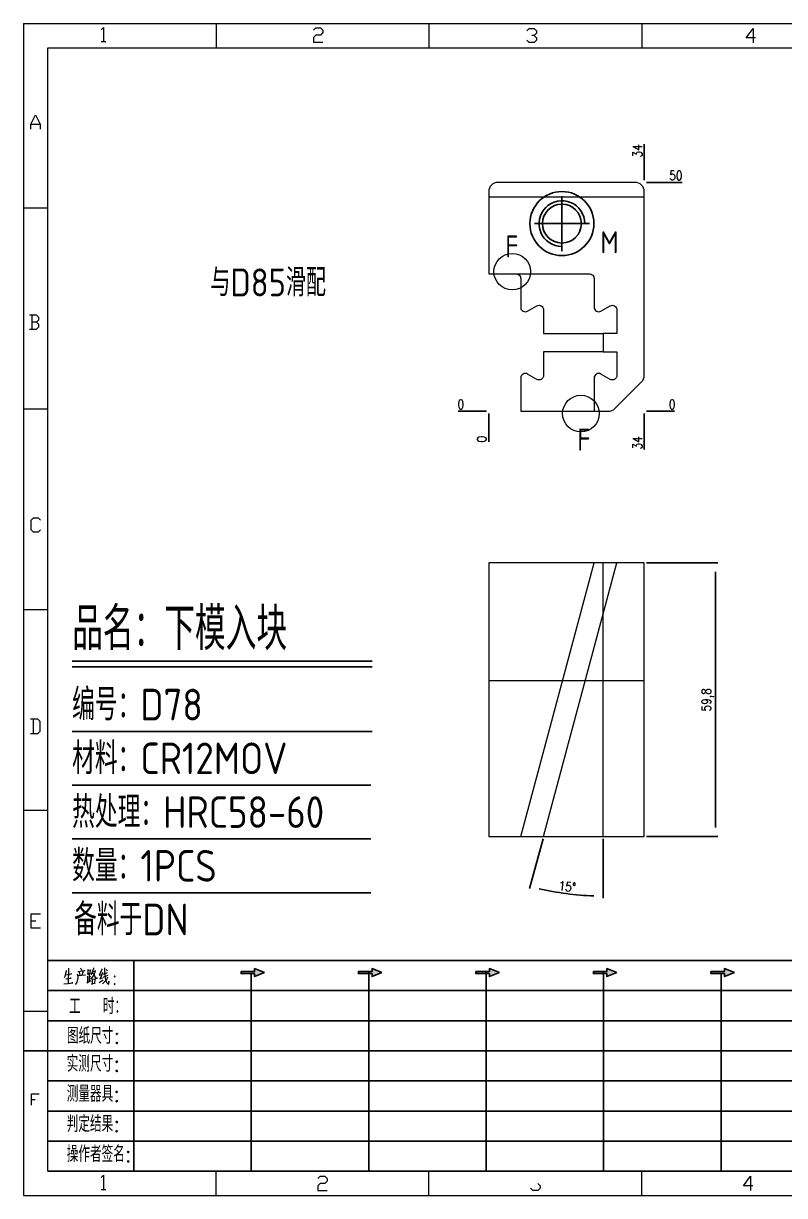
# Model space of a CAD drawing. Header units: millimetres. Extents: x 88508 to 142116, y -5268 to 20283.
# Drawn here: x 105033.5 to 105199.8, y -3081.8 to -2825.8 of the extents above; entities that cross this region are included whole.
import ezdxf
from ezdxf.enums import TextEntityAlignment as Align

# ---------------------------------------------------------------- set-up
doc = ezdxf.new("R2010")
doc.units = ezdxf.units.MM
doc.linetypes.add('CENTER', pattern=[0])
doc.linetypes.add('HIDDEN', pattern=[0])
for name, color, linetype in [('DIE_P', 2, 'Continuous'), ('DIM', 4, 'Continuous'), ('TEXT', 4, 'Continuous')]:
    doc.layers.add(name, color=color, linetype=linetype)
doc.styles.add('chinesef_fs', font='simplex.shx', dxfattribs={"bigfont": 'gbcbig.shx'})
doc.styles.add('gbenor', font='gbenor.shx', dxfattribs={"bigfont": 'gbcbig.shx'})
doc.styles.add('GBENOR_', font='gbenor.shx', dxfattribs={"bigfont": 'gbcbig'})
doc.styles.get("Standard").update_dxf_attribs({"font": 'txt.shx', "width": 0.85, "bigfont": 'ctxt.shx'})
doc.styles.add('TXT', font='txt.shx', dxfattribs={"width": 0.8, "bigfont": 'ctxt.shx'})
doc.dimstyles.new('T-2-WX', dxfattribs={"dimtxt": 2, "dimasz": 2, "dimexe": 0.5, "dimexo": 0.5, "dimgap": 0.5, "dimtad": 1, "dimtxsty": 'Standard', "dimblk": 'OPEN30', "dimcen": 0, "dimazin": 3, "dimtfac": 1, "dimtmove": 0, "dimatfit": 3, "dimldrblk": 'OPEN30', "dimlwd": -1, "dimlwe": -1})

# ---------------------------------------------------------------- blocks, each defined once
blk = doc.blocks.new('U40')
for points in [[(351.8, 337.7), (351.8, 333.2), (367, 339.3), (351.8, 345.3), (351.8, 340.8), (331.2, 340.8), (331.2, 337.7)], [(545.7, 339.3), (530.6, 345.3), (530.6, 340.8), (509.9, 340.8), (509.9, 337.7), (530.6, 337.7), (530.6, 333.2)], [(724.5, 339.3), (709.3, 345.3), (709.3, 340.8), (688.7, 340.8), (688.7, 337.7), (709.3, 337.7), (709.3, 333.2)], [(903.3, 339.3), (888.1, 345.3), (888.1, 340.8), (867.5, 340.8), (867.5, 337.7), (888.1, 337.7), (888.1, 333.2)], [(1082.1, 339.3), (1066.9, 345.3), (1066.9, 340.8), (1046.3, 340.8), (1046.3, 337.7), (1066.9, 337.7), (1066.9, 333.2)]]:
    blk.add_hatch(color=3).paths.add_polyline_path(points)
at = {"color": 254, "lineweight": 18}
for p, q in [((0, 1783.5), (0, 0)), ((0, 1783.5), (2530.2, 1783.5)), ((941.1, 1783.5), (941.1, 1746.5)), ((37, 37), (37, 1746.5)), ((37, 1746.5), (2493.2, 1746.5)), ((0, 1502.7), (37, 1502.7)), ((0, 1197.2), (37, 1197.2)), ((0, 891.7), (37, 891.7)), ((0, 586.3), (37, 586.3)), ((0, 280.8), (37, 280.8)), ((37, 37), (2493.2, 37)), ((941.1, 0), (941.1, 37)), ((0, 0), (2530.2, 0))]:
    blk.add_line(p, q, dxfattribs=at)
at = {"color": 254, "linetype": 'Continuous', "lineweight": 18}
for p, q in [((293.1, 1783.5), (293.1, 1746.5)), ((617.1, 1783.5), (617.1, 1746.5)), ((293.1, 0), (293.1, 37)), ((617.1, 0), (617.1, 37))]:
    blk.add_line(p, q, dxfattribs=at)
for p, q in [((38, 357.6), (1598.2, 357.6)), ((38, 311.8), (1598.2, 311.8)), ((37.1, 266), (1598.2, 266)), ((0.1, 220.2), (1598.2, 220.2)), ((37.1, 174.4), (1598.2, 174.4)), ((37.1, 128.6), (1598.2, 128.6)), ((37.1, 82.8), (1598.2, 82.8))]:
    blk.add_line(p, q)
at = {"color": 254}
for p, q in [((167.8, 37), (167.8, 357.6)), ((525.5, 37), (525.5, 340.8)), ((704.3, 37), (704.3, 340.8)), ((883.1, 37), (883.1, 340.8)), ((346.7, 37), (346.7, 337.9)), ((1061.9, 37), (1061.9, 337.7)), ((1598.2, 37), (38, 37))]:
    blk.add_line(p, q, dxfattribs=at)
at = {"color": 92, "lineweight": 18}
for points in [[(118.3, 1773.7), (121.9, 1777.3), (121.9, 1755.8)], [(441.4, 1773.1), (445, 1776.7), (452.2, 1776.7), (455.8, 1773.1), (455.8, 1769.5), (452.2, 1765.9), (445, 1765.9), (441.4, 1762.3), (441.4, 1755.1), (455.8, 1755.1)], [(766.4, 1772.4), (770, 1776), (777.2, 1776), (780.8, 1772.4), (780.8, 1768.8), (777.2, 1765.2), (773.6, 1765.2)], [(1114.4, 1761.4), (1100, 1761.4), (1110.8, 1775.8), (1110.8, 1754.2)], [(118.3, 1755.8), (125.5, 1755.8)], [(777.2, 1765.2), (780.8, 1761.6), (780.8, 1758), (777.2, 1754.4), (770, 1754.4), (766.4, 1758)], [(11.1, 1622.8), (11.1, 1630), (18.3, 1644.4), (25.5, 1630), (25.5, 1622.8)], [(11.1, 1630), (25.5, 1630)], [(20, 1329), (23.6, 1332.6), (23.6, 1336.2), (20, 1339.8), (9.2, 1339.8)], [(12.8, 1339.8), (12.8, 1318.2)], [(9.2, 1318.2), (20, 1318.2), (23.6, 1321.8), (23.6, 1325.4), (20, 1329), (12.8, 1329)], [(26.1, 1013.2), (22.5, 1009.6), (15.3, 1009.6), (11.7, 1013.2), (11.7, 1027.6), (15.3, 1031.2), (22.5, 1031.2), (26.1, 1027.6)], [(11, 703.2), (21.8, 703.2), (25.4, 706.8), (25.4, 721.2), (21.8, 724.8), (11, 724.8)], [(14.6, 724.8), (14.6, 703.2)], [(26.1, 407), (11.7, 407), (11.7, 428.6), (26.1, 428.6)], [(11.7, 417.8), (18.9, 417.8)], [(12.3, 137.7), (12.3, 155), (23.8, 155)], [(12.3, 146.4), (18.1, 146.4)], [(118.3, 27.4), (121.9, 31), (121.9, 9.4)], [(447.9, 25.7), (451.5, 29.3), (458.7, 29.3), (462.3, 25.7), (462.3, 22.1), (458.7, 18.5), (451.5, 18.5), (447.9, 14.9), (447.9, 7.7), (462.3, 7.7)], [(782.7, 18.5), (786.3, 14.9), (786.3, 11.3), (782.7, 7.7), (775.5, 7.7), (771.9, 11.3)], [(1110.3, 14.9), (1095.9, 14.9), (1106.7, 29.3), (1106.7, 7.7)], [(118.3, 9.4), (125.5, 9.4)]]:
    blk.add_lwpolyline(points, dxfattribs=at)
at = {"color": 92, "lineweight": 0}
for points in [[(65, 342.2), (64.8, 341), (64.1, 337.9), (63.6, 335.7), (62.8, 333.5), (62.1, 331.4)], [(68.4, 345.9), (68.7, 344.4), (68.1, 322.9)], [(82.6, 340.8), (93.7, 342.2), (93.3, 342.4), (92.4, 342)], [(86.1, 336.1), (86, 337.5), (85.3, 339.8)], [(86.7, 346.7), (87.9, 344.6), (88.3, 343)], [(90.3, 341), (90.4, 339.6), (89.1, 335.3)], [(97.8, 344), (98.1, 342.6), (98.1, 340.8), (98.1, 337.9), (98.1, 336.3), (98.2, 337.7), (102.1, 338.3), (101.8, 338.3), (102.1, 343.6), (102.1, 343.2), (102.1, 342.8), (98.2, 342.2)], [(105.5, 341.2), (105.9, 341), (109.6, 341.8), (109.3, 342.6), (108.5, 339.6), (107.6, 337.3), (106.9, 335.9), (105.9, 334.3), (104.3, 332), (103.1, 330.4), (101.9, 329.4)], [(106.6, 346.5), (106.5, 345.2), (105.1, 341.2), (104.2, 338.9), (103.1, 336.3), (102.6, 335.5)], [(104.9, 339.1), (105.3, 338.7), (107, 335.7), (108.6, 333.3), (109.9, 331.2), (110.3, 330.8), (112.6, 330.8), (110.2, 331.2), (109, 332.6)], [(119.3, 344.8), (119.1, 343.8), (116.8, 338.5), (115.4, 335.5), (119.3, 336.3)], [(120.3, 339.4), (118.1, 333.5), (116.4, 330), (116.1, 329.8), (120.5, 331.4)], [(121.7, 336.7), (127.7, 339.6)], [(123.4, 346.5), (123.5, 345.4), (123.5, 340.8), (123.8, 337.3), (124, 335.3), (124.2, 333.1), (124.5, 331), (124.8, 329), (125.2, 327.4), (125.9, 325.7), (126.9, 323.9), (127.9, 322.7), (128.9, 321.7), (129.6, 321.3), (129.9, 326.1), (129.4, 321.5)], [(127.7, 341.6), (127.2, 342.4), (125.7, 344.2)], [(61.4, 322.3), (68.2, 322.9), (75.3, 323.7), (74.9, 323.9), (73.8, 323.5)], [(63.8, 335.9), (73.4, 337.5), (73.1, 337.7), (72.5, 337.3)], [(64.5, 329.6), (64.8, 329.6), (65.1, 329.6), (72.5, 331), (71.9, 331), (70.9, 330.8)], [(82.6, 335.1), (82.6, 331.8), (82.3, 329), (81.9, 326.8), (81.2, 324.9), (80.3, 323.1), (79.6, 321.9), (78.8, 320.9)], [(93.3, 335.5), (94.1, 335.7), (94.3, 335.5), (82.6, 334.3), (82.6, 335.1), (82.2, 336.9)], [(96.5, 323.9), (102.8, 327.2)], [(97.2, 334.3), (97.5, 333.5), (97.7, 324.7)], [(100.2, 337.9), (100.1, 325.9)], [(100.2, 332.6), (102.4, 333.1)], [(104.2, 330), (104.5, 329), (104.5, 321.1), (104.3, 322.1), (104.5, 322.7), (109.2, 323.1), (108.6, 323.1), (109, 329.2), (109, 330), (109.3, 329.4), (108.6, 329.4), (104.6, 328.8)], [(115.3, 324.3), (121.5, 328.2)], [(128.2, 332.4), (128.1, 331.6), (126.9, 329.6), (125.8, 328), (124.5, 326.3), (123, 324.7), (121.4, 323.3), (120.1, 322.3)], [(121.4, 332.2), (128.8, 335.1)]]:
    blk.add_lwpolyline(points, dxfattribs=at)
for points in [[(367, 339.3), (351.8, 345.3), (351.8, 340.8), (331.2, 340.8), (331.2, 337.7), (351.8, 337.7), (351.8, 333.2), (367, 339.3)], [(545.7, 339.3), (530.6, 345.3), (530.6, 340.8), (509.9, 340.8), (509.9, 337.7), (530.6, 337.7), (530.6, 333.2), (545.7, 339.3)], [(724.5, 339.3), (709.3, 345.3), (709.3, 340.8), (688.7, 340.8), (688.7, 337.7), (709.3, 337.7), (709.3, 333.2), (724.5, 339.3)], [(903.3, 339.3), (888.1, 345.3), (888.1, 340.8), (867.5, 340.8), (867.5, 337.7), (888.1, 337.7), (888.1, 333.2), (903.3, 339.3)], [(1082.1, 339.3), (1066.9, 345.3), (1066.9, 340.8), (1046.3, 340.8), (1046.3, 337.7), (1066.9, 337.7), (1066.9, 333.2), (1082.1, 339.3)]]:
    blk.add_lwpolyline(points)
for points in [[(138.7, 332.4), (139.4, 333.5), (138.7, 334.5), (138, 333.5)], [(138.7, 320.9), (139.4, 321.9), (138.7, 322.9), (138, 321.9)]]:
    blk.add_lwpolyline(points, close=True, dxfattribs=at)
at = {"color": 3, "style": 'chinesef_fs'}
for s, p in [('工  时：', (69.5, 275.7)), ('图纸尺寸:', (66.2, 230.9)), ('实测尺寸:', (65.9, 188.4)), ('测量器具:', (65.9, 142.6)), ('判定结果:', (65.9, 96.8)), ('操作者签名:', (65.9, 51))]:
    blk.add_text(s, height=24.57, dxfattribs=at).set_placement(p)
at = {"lineweight": 18, "style": 'GBENOR_'}
blk.add_attdef('文档路径', (2126, 386.9), '', height=17.8, dxfattribs=at)
at = {"lineweight": 20, "style": 'TXT'}
for tag, height, p in [('18-**-**', 16.3, (1866.6, 256.2)), ('客户名称', 16.1, (1741.1, 134, 0)), ('料厚:', 16.1, (1741.3, 93.2, 0))]:
    blk.add_attdef(tag, text='', height=height, dxfattribs=at).set_placement(p, align=Align.MIDDLE)
for tag, p, height in [('88888', (1850.9, 207.5), 14.9), ('材质:', (1691.2, 168, 0), 16.1), ('核准', (1869.4, 127.5, 0), 16.1), ('设计', (1868.8, 88.3, 0), 16.1), ('绘图', (1868.2, 49.1, 0), 16.1)]:
    blk.add_attdef(tag, p, '', height=height, dxfattribs=at)
for tag, p, height, width in [('3', (2234.7, 206.9), 15.8, 0.7), ('4', (2234.7, 167.4), 15.8, 0.7), ('核准日期', (2041.1, 124.2, 0), 16.1, 0.68), ('设计日期', (2041.1, 84.5, 0), 16.1, 0.68), ('1', (2251.9, 85.9), 14.6, 0.7), ('绘图日期', (2040.9, 46.4, 0), 16.1, 0.68), ('2', (2235, 49.2), 14.6, 0.7)]:
    blk.add_attdef(tag, p, '', height=height, dxfattribs=dict(at, width=width))
blk = doc.blocks.new('*D7946')
at = {"layer": 'Defpoints', "color": 0}
for p in [(105135.17, -2910.48), (105169.17, -2910.48), (105174.17, -2910.48)]:
    blk.add_point(p, dxfattribs=at)
at = {"layer": 'DIM', "color": 0}
blk.add_line((105169.67, -2910.48), (105175.8, -2910.48), dxfattribs=at)
at = {"layer": 'DIM', "color": 0, "insert": (105175.23, -2908.98), "char_height": 2, "attachment_point": 5}
blk.add_mtext('0', dxfattribs=at)
blk = doc.blocks.new('_Open30')
blk = doc.blocks.new('*D7947')
at = {"layer": 'Defpoints', "color": 0}
for p in [(105169.17, -2860.48), (105174.17, -2860.48), (105135.17, -2910.48)]:
    blk.add_point(p, dxfattribs=at)
at = {"layer": 'DIM', "color": 0}
for p, q in [((105169.67, -2860.48), (105173.17, -2860.48)), ((105173.17, -2860.48), (105170.17, -2860.48)), ((105170.17, -2860.48), (105177.42, -2860.48))]:
    blk.add_line(p, q, dxfattribs=at)
at = {"layer": 'DIM', "color": 0, "insert": (105176.04, -2858.98), "char_height": 2, "attachment_point": 5}
blk.add_mtext('50', dxfattribs=at)
blk = doc.blocks.new('*D7948')
at = {"layer": 'Defpoints', "color": 0}
for p in [(105130.17, -2910.48), (105135.17, -2910.48), (105135.17, -2910.48)]:
    blk.add_point(p, dxfattribs=at)
at = {"layer": 'DIM', "color": 0}
blk.add_line((105134.67, -2910.48), (105128.53, -2910.48), dxfattribs=at)
at = {"layer": 'DIM', "color": 0, "insert": (105129.1, -2908.98), "char_height": 2, "attachment_point": 5}
blk.add_mtext('0', dxfattribs=at)
blk = doc.blocks.new('*D7949')
at = {"layer": 'Defpoints', "color": 0}
for p in [(105135.17, -2910.48), (105169.17, -2910.48), (105169.17, -2915.48)]:
    blk.add_point(p, dxfattribs=at)
at = {"layer": 'DIM', "color": 0}
for p, q in [((105169.17, -2910.98), (105169.17, -2914.48)), ((105169.17, -2914.48), (105169.17, -2911.48)), ((105169.17, -2911.48), (105169.17, -2918.81))]:
    blk.add_line(p, q, dxfattribs=at)
at = {"layer": 'DIM', "color": 0, "insert": (105167.67, -2917.39), "char_height": 2, "attachment_point": 5, "rotation": 90}
blk.add_mtext('34', dxfattribs=at)
blk = doc.blocks.new('*D7950')
at = {"layer": 'Defpoints', "color": 0}
for p in [(105135.17, -2910.48), (105135.17, -2910.48), (105135.17, -2915.48)]:
    blk.add_point(p, dxfattribs=at)
at = {"layer": 'DIM', "color": 0}
blk.add_line((105135.17, -2910.98), (105135.17, -2917.11), dxfattribs=at)
at = {"layer": 'DIM', "color": 0, "insert": (105133.67, -2916.54), "char_height": 2, "attachment_point": 5, "rotation": 90}
blk.add_mtext('0', dxfattribs=at)
blk = doc.blocks.new('*D7951')
at = {"layer": 'Defpoints', "color": 0}
for p in [(105169.17, -2855.48), (105169.17, -2860.48), (105135.17, -2910.48)]:
    blk.add_point(p, dxfattribs=at)
at = {"layer": 'DIM', "color": 0}
for p, q in [((105169.17, -2859.48), (105169.17, -2852.14)), ((105169.17, -2859.98), (105169.17, -2856.48)), ((105169.17, -2856.48), (105169.17, -2859.48))]:
    blk.add_line(p, q, dxfattribs=at)
at = {"layer": 'DIM', "color": 0, "insert": (105167.67, -2853.56), "char_height": 2, "attachment_point": 5, "rotation": 90}
blk.add_mtext('34', dxfattribs=at)
blk = doc.blocks.new('*D7954')
at = {"layer": 'Defpoints', "color": 0}
for p in [(105169.17, -2943.57), (105169.17, -3003.37), (105184.72, -3003.37)]:
    blk.add_point(p, dxfattribs=at)
at = {"layer": 'DIM', "color": 0}
for p, q in [((105169.67, -2943.57), (105185.22, -2943.57)), ((105184.72, -2945.57), (105184.72, -3001.37)), ((105169.67, -3003.37), (105185.22, -3003.37))]:
    blk.add_line(p, q, dxfattribs=at)
at = {"layer": 'DIM', "color": 0, "insert": (105183.03, -2973.47), "char_height": 2, "attachment_point": 5, "rotation": 90}
blk.add_mtext('59,8', dxfattribs=at)
blk = doc.blocks.new('*D7955')
at = {"layer": 'Defpoints', "color": 0}
for p in [(105160.15, -2943.57), (105163.19, -2943.57), (105147.17, -3003.37), (105160.15, -3003.37), (105149.48, -3015.42)]:
    blk.add_point(p, dxfattribs=at)
at = {"layer": 'DIM', "color": 0}
for p, q in [((105147.04, -3003.86), (105144.12, -3014.74)), ((105160.15, -3003.87), (105160.15, -3016.85))]:
    blk.add_line(p, q, dxfattribs=at)
blk.add_arc((105160.15, -2954.91), 61.44, 256.8651, 268.1349, dxfattribs=at)
at = {"layer": 'DIM', "color": 0, "insert": (105152.33, -3014.29), "char_height": 2, "attachment_point": 5, "rotation": 352.5}
blk.add_mtext('15%%d', dxfattribs=at)

msp = doc.modelspace()

# ---------------------------------------------------------------- linework, layer by layer
at = {"layer": 'DIE_P', "lineweight": 15}
for p, q in [((105169.167, -2863.675), (105135.167, -2863.675)), ((105169.167, -2969.374), (105135.167, -2969.374))]:
    msp.add_line(p, q, dxfattribs=at)
at = {"layer": 'DIE_P', "color": 1, "linetype": 'HIDDEN', "lineweight": 15, "ltscale": 20}
for p, q in [((105142.167, -3003.374), (105158.191, -2943.574)), ((105160.153, -3003.374), (105160.153, -2943.574))]:
    msp.add_line(p, q, dxfattribs=at)
at = {"layer": 'DIE_P', "linetype": 'Continuous', "lineweight": 15}
msp.add_lwpolyline([(105141.167, -2880.478, -0.4142136), (105142.167, -2881.478), (105142.167, -2887.745, 0.5773503), (105143.667, -2888.612), (105145.667, -2887.457, -0.5773503), (105147.167, -2888.323), (105147.167, -2893.478), (105160.153, -2893.478), (105160.153, -2897.478), (105147.167, -2897.478), (105147.167, -2902.632, -0.5773503), (105145.667, -2903.498), (105143.667, -2902.344, 0.5773503), (105142.167, -2903.21), (105142.167, -2910.478), (105161.339, -2910.478, 0.1989124), (105162.753, -2909.892), (105168.582, -2904.063, 0.1989124), (105169.167, -2902.649), (105169.167, -2862.478, 0.4142136), (105167.167, -2860.478), (105137.167, -2860.478, 0.4142136), (105135.167, -2862.478), (105135.167, -2880.478), (105157.191, -2880.478, -0.4142136), (105158.191, -2881.478), (105158.191, -2887.745, 0.5773503), (105159.691, -2888.612), (105161.691, -2887.457, -0.5773503), (105163.191, -2888.323), (105163.191, -2893.478), (105160.153, -2893.478), (105160.153, -2897.478), (105163.191, -2897.478), (105163.191, -2902.632, -0.5773503), (105161.691, -2903.498), (105159.691, -2902.344, 0.5773503), (105158.191, -2903.21), (105158.191, -2910.478)], format="xyb", dxfattribs=at)
at = {"layer": 'DIE_P'}
msp.add_lwpolyline([(105156.167, -2869.478, 2.4142136), (105151.167, -2874.478)], format="xyb", dxfattribs=at)
at = {"layer": 'DIE_P', "linetype": 'CENTER'}
for points in [[(105151.167, -2875.478), (105151.167, -2863.478)], [(105157.167, -2869.478), (105145.167, -2869.478)]]:
    msp.add_lwpolyline(points, dxfattribs=at)
at = {"layer": 'DIE_P', "color": 2, "lineweight": 15}
msp.add_lwpolyline([(105169.167, -2943.574), (105135.167, -2943.574), (105135.167, -3003.374), (105169.167, -3003.374)], close=True, dxfattribs=at)
at = {"layer": 'DIE_P', "color": 1, "linetype": 'HIDDEN', "lineweight": 15, "ltscale": 20}
msp.add_lwpolyline([(105147.167, -3003.374), (105163.191, -2943.574)], dxfattribs=at)
at = {"layer": 'DIE_P', "linetype": 'Continuous'}
msp.add_circle((105151.167, -2869.478), 7, dxfattribs=at)
at = {"layer": 'DIE_P'}
msp.add_circle((105151.167, -2869.478), 4.25, dxfattribs=at)
at = {"layer": 'DIE_P', "color": 94, "linetype": 'Continuous', "lineweight": 15}
for centre in [(105140.317, -2879.978), (105155.317, -2910.978)]:
    msp.add_circle(centre, 4, dxfattribs=at)
at = {"layer": 'DIM', "color": 4, "linetype": 'Continuous', "lineweight": 25}
for p, q in [((105044.156, -2965.052), (105109.707, -2965.052)), ((105044.156, -2966.26), (105109.707, -2966.26)), ((105044.156, -2980.412), (105109.707, -2980.412)), ((105044.156, -2992.148), (105109.422, -2992.148)), ((105044.156, -3003.884), (105109.422, -3003.884)), ((105044.156, -3015.619), (105109.422, -3015.619))]:
    msp.add_line(p, q, dxfattribs=at)

# ---------------------------------------------------------------- block references
at = {"ltscale": 3, "xscale": 0.1435432913879779, "yscale": 0.1435432913879779, "zscale": 0.1435432913879779}
msp.add_blockref('U40', (105033.521, -3081.771), dxfattribs=at)

# ---------------------------------------------------------------- texts
at = {"layer": 'DIM', "color": 3, "linetype": 'Continuous', "lineweight": 25, "style": 'gbenor'}
for s, height, p in [('品名：下模入块', 9.3196, (105044.156, -2962.636)), ('编号：D78', 6.9034, (105044.156, -2977.996)), ('材料：CR12MOV', 6.9034, (105044.156, -2989.732)), ('热处理：HRC58-60', 6.90343, (105044.156, -3001.467)), ('数量：1PCS', 6.9034, (105044.156, -3013.203)), ('备料于DN', 6.9034, (105044.576, -3024.939))]:
    msp.add_text(s, height=height, dxfattribs=at).set_placement(p)
at = {"layer": 'TEXT', "color": 4, "style": 'gbenor'}
for s, p in [('F', (105140.236, -2874.48)), ('M', (105161.561, -2873.554)), ('F', (105155.97, -2916.665))]:
    msp.add_text(s, height=4.8, dxfattribs=at).set_placement(p, align=Align.MIDDLE_CENTER)
msp.add_text('与D85滑配', height=6.075, dxfattribs=at).set_placement((105074.354, -2885.373))

# ---------------------------------------------------------------- dimensions: what is measured, and where the dimension line sits
at = {"layer": 'DIM'}
for feature_location, offset, dtype, origin, picture, middle in [((105169.167, -2860.478), (0, 5), 1, (105135.167, -2910.478), '*D7951', (105167.667, -2853.561)), ((105169.167, -2860.478), (5, 0), 0, (105135.167, -2910.478), '*D7947', (105176.044, -2858.978)), ((105135.167354824, -2910.477534459), (-5, 0), 0, (105135.167354824, -2910.477534459), '*D7948', (105129.100688158, -2908.977534459)), ((105169.167354844, -2910.477534459), (5, 0), 0, (105135.167354824, -2910.477534459), '*D7946', (105175.234021511, -2908.977534459)), ((105135.167354824, -2910.477534459), (0, -5), 1, (105135.167354824, -2910.477534459), '*D7950', (105133.667354824, -2916.544201126)), ((105169.167, -2910.478), (0, -5), 1, (105135.167, -2910.478), '*D7949', (105167.667, -2917.394))]:
    dim = msp.add_ordinate_dim(feature_location=feature_location, offset=offset, dtype=dtype, origin=origin, dimstyle='T-2-WX', dxfattribs=at)
    dim.commit()
    dim.dimension.update_dxf_attribs({"geometry": picture, "text_midpoint": middle})
dim = msp.add_angular_dim_2l(base=(105149.483, -3015.42), line1=((105147.167, -3003.374), (105163.191, -2943.574)), line2=((105160.153, -3003.374), (105160.153, -2943.574)), dimstyle='T-2-WX', dxfattribs=at)
dim.commit()
dim.dimension.update_dxf_attribs({"geometry": '*D7955', "text_midpoint": (105152.335, -3014.294)})
dim = msp.add_linear_dim(base=(105184.718, -3003.374), p1=(105169.167, -2943.574), p2=(105169.167, -3003.374), angle=90, dimstyle='T-2-WX', dxfattribs=at)
dim.commit()
dim.dimension.update_dxf_attribs({"geometry": '*D7954', "text_midpoint": (105183.027, -2973.474)})

doc.saveas('drawing.dxf')
